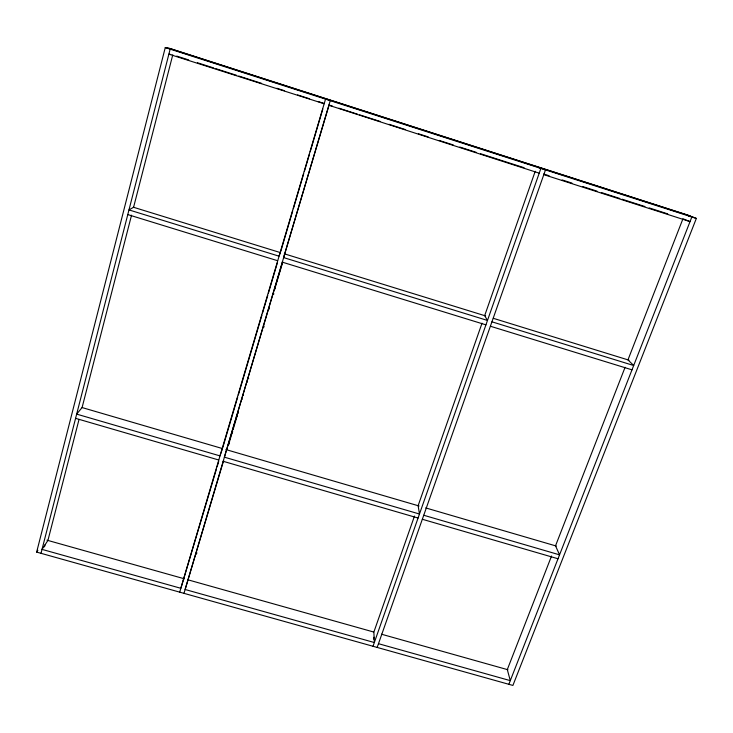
<?xml version="1.0" encoding="UTF-8"?>
<svg xmlns="http://www.w3.org/2000/svg" width="733" height="733" viewBox="0 0 733 733"><rect width="100%" height="100%" fill="white"/><g stroke="black" fill="none" stroke-linecap="round" stroke-linejoin="round"><path stroke-width="1.1" d="M36.65 552.096L165.273 47.563L170.038 48.515L687.719 215.09L696.35 218.425L512.898 685.437L36.65 552.096L37.859 550.281M41.011 553.323L170.157 49.138L172.118 49.523L167.289 47.966M44.502 546.827L44.997 544.876L47.92 540.45L79.045 419.404M131.546 215.172L82.087 407.557L76.663 414.118L219.955 455.88L220.917 453.104M172.777 54.819L133.58 207.283L128.971 209.913L278.943 256.147L280.4 252.592M179.704 592.154L325.599 98.9L330.308 100.421L183.974 593.345M216.446 469.056L180.849 588.297L42.019 549.384L44.997 544.876M217.096 466.866L218.718 461.378M222.823 447.46L237.694 397.121M238.344 394.94L261.947 315.053M262.588 312.863L267.765 295.362M268.406 293.173L277.459 262.533M280.721 251.492L292.705 210.948M293.347 208.758L303.709 173.684M304.36 171.495L309.537 153.967M310.187 151.768L322.813 109.034M223.666 460.443L185.119 589.497L374.334 642.529L373.867 632.057L414.484 516.059M282.608 261.727L224.362 457.163L419.478 514.025L418.122 505.678L482.021 323.207M329.09 105.048L283.552 257.567L487.491 320.449L484.669 315.639L535.218 171.284M232.425 431.48L231.94 433.111L232.654 430.977L228.861 443.832M228.714 444.106L228.275 445.582L229.136 442.851M233.067 429.657L237.272 415.483M282.544 262.817L274.609 289.407L274.985 288.381M196.426 554.047L196.884 552.865M221.238 452.179L222.502 448.559M373.445 639.094L374.096 637.234M373.015 646.268L540.89 168.407L538.847 167.509L543.4 168.975L545.489 169.882L377.156 647.431M551.537 556.035L507.3 669.577L510.287 680.636L378.475 643.693M625.084 367.288L555.522 545.819L559.554 554.844L423.747 515.262M508.849 684.301L691.851 216.977L688.25 215.584L692.703 217.014M328.87 105.268L539.222 173.162M324.16 103.756L168.874 54.169L170.844 54.499M170.157 49.138L172.118 49.523M46.949 540.175L184.487 578.832M187.785 579.766L373.738 632.038M381.444 634.201L507.978 669.77M75.581 418.341L218.736 460.003M223.134 461.286L418.076 518.029M422.336 519.266L558.015 558.757M82.059 407.557L222.585 448.596M225.874 449.558L419.102 505.99M425.681 507.905L556.329 546.058M127.78 214.577L277.596 260.71M282.196 262.121L485.933 324.856M490.395 326.231L632.002 369.835M133.333 207.21L279.942 252.464M284.322 253.81L485.64 315.941M493.3 318.305L628.969 360.178M491.944 321.824L633.697 365.52L627.97 359.866L682.954 218.764L690.037 221.613L543.822 174.637M169.259 48.36L689.13 215.63M165.273 47.563L696.35 218.425M176.717 56.084L188.693 59.932M197.397 62.736L213.734 67.977M215.905 68.682L236.594 75.325M238.775 76.03L261.635 83.379M276.882 88.272L284.505 90.718M297.571 94.923L309.546 98.772M318.259 101.566L323.702 103.316M329.144 105.066L332.406 106.12M338.939 108.218L357.457 114.165M359.628 114.861L380.317 121.513M389.031 124.308L405.358 129.558M418.424 133.754L428.228 136.906M439.113 140.406L453.269 144.951M459.802 147.049L476.129 152.299M480.481 153.701L524.04 167.692M543.639 173.996L549.081 175.737M562.147 179.942L571.942 183.085M582.836 186.585L596.983 191.139M601.344 192.532L619.852 198.478M622.024 199.184L644.893 206.532M649.246 207.925L667.754 213.88M543.4 168.975L545.499 169.891M538.847 167.509L540.89 168.407M268.672 307.64A3.079 2.996 24.3 0 1 269.442 309.024M262.643 330.216A3.069 2.969 21.9 0 1 261.901 330.482M263.358 325.553A3.069 2.969 21.9 0 1 264.127 326.918M273.94 293.869A3.097 3.024 27.4 0 1 273.29 294.327M242.147 399.293A3.014 2.868 16.7 0 1 241.414 399.549M242.834 394.785A3.014 2.868 16.7 0 1 243.301 395.399M247.268 382.03A3.024 2.895 17.6 0 1 246.535 382.296M247.965 377.486A3.024 2.895 17.6 0 1 248.716 378.814M237.071 416.408A2.996 2.85 15.9 0 1 236.347 416.665M237.749 411.937A2.996 2.85 15.9 0 1 238.5 413.247"/></g></svg>
